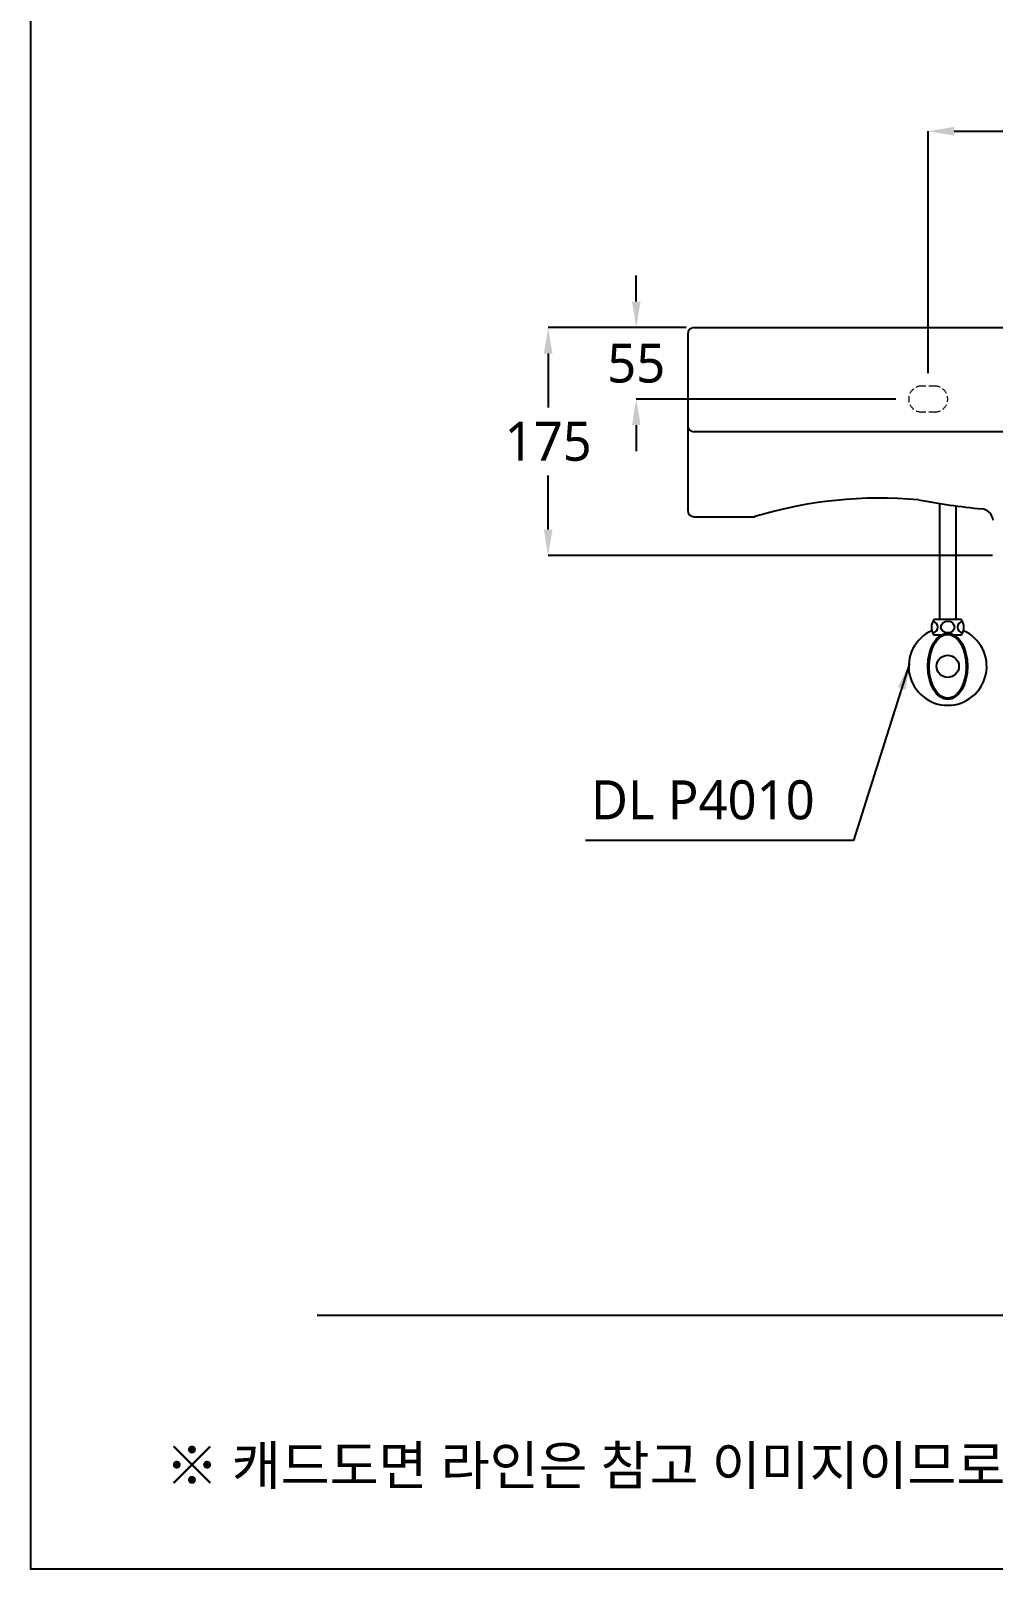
# Model space of a CAD drawing. Extents: x -565 to 2535, y -5076 to -2709.
# Drawn here: x -565 to 175, y -5076 to -3892 of the extents above; entities that cross this region are included whole.
import ezdxf

# ---------------------------------------------------------------- set-up
doc = ezdxf.new("R2010")
doc.units = 0
doc.header["$LTSCALE"] = 6
doc.header["$MEASUREMENT"] = 0
doc.linetypes.add('CENTER', pattern=[2, 1.25, -0.25, 0.25, -0.25])
doc.linetypes.add('HIDDEN', pattern=[0.375, 0.25, -0.125])
doc.layers.get('0').update_dxf_attribs({"linetype": 'CONTINUOUS'})
doc.layers.get('DEFPOINTS').update_dxf_attribs({"linetype": 'CONTINUOUS'})
for name, color, linetype in [('1', 1, 'CENTER'), ('5', 1, 'CONTINUOUS'), ('S', 7, 'CONTINUOUS')]:
    doc.layers.add(name, color=color, linetype=linetype)
doc.styles.add('GHS', font='txt.shx', dxfattribs={"bigfont": 'ghs.shx'})
doc.styles.add('ROMANS', font='NanumGothic.ttf', dxfattribs={"height": 2.3})
doc.styles.get("Standard").update_dxf_attribs({"font": 'NanumGothic.ttf'})
doc.dimstyles.new('AM_ANSI', dxfattribs={"dimtxt": 0.12, "dimasz": 0.12, "dimexe": 0.1, "dimexo": 0.05, "dimgap": 0.06, "dimtad": 0, "dimtih": 1, "dimtoh": 1, "dimdec": 4, "dimzin": 7, "dimdsep": 46, "dimtxsty": 'Standard', "dimcen": 0, "dimclrd": 256, "dimclre": 256, "dimclrt": 2, "dimadec": 0, "dimazin": 2, "dimtp": 0.1, "dimtm": 0.1, "dimtfac": 0.71, "dimtdec": 4, "dimtofl": 0, "dimtmove": 0, "dimatfit": 3, "dimfxl": 0, "dimtolj": 1, "dimtzin": 7, "dimlwd": -1, "dimlwe": -1, "dimarcsym": 0})
doc.dimstyles.get("Standard").update_dxf_attribs({"dimtxt": 2.3, "dimasz": 2.1, "dimexe": 1, "dimexo": 0, "dimgap": 1, "dimtad": 0, "dimzin": 0, "dimdsep": 46, "dimtxsty": 'ROMANS', "dimcen": -1, "dimclrd": 33, "dimclre": 33, "dimclrt": 2, "dimaunit": 1, "dimadec": 0, "dimazin": 0, "dimtfac": 1, "dimtix": 1, "dimtofl": 0, "dimtmove": 2, "dimatfit": 3, "dimfxl": 0, "dimtolj": 1, "dimtzin": 0, "dimarcsym": 0})

# ---------------------------------------------------------------- blocks, each defined once
blk = doc.blocks.new('*D56')
at = {"layer": 'DEFPOINTS', "color": 0}
for p in [(305.1, -3969.6), (125.1, -4165.6), (305.1, -4165.6)]:
    blk.add_point(p, dxfattribs=at)
at = {"layer": 'S', "color": 3, "linetype": 'ByBlock'}
for p, q in [((125.1, -4155.6), (125.1, -3969.5)), ((145.1, -3969.6), (285.1, -3969.6)), ((305.1, -4155.6), (305.1, -3969.5))]:
    blk.add_line(p, q, dxfattribs=at)
at = {"layer": 'S', "color": 3}
for points in [[(145.1, -3966.2), (145.1, -3972.9), (125.1, -3969.6)], [(285.1, -3966.2), (285.1, -3972.9), (305.1, -3969.6)]]:
    blk.add_solid(points, dxfattribs=at)
at = {"layer": 'S', "color": 2, "insert": (215.1, -3943.2), "char_height": 30, "attachment_point": 5}
blk.add_mtext('\\A1;180', dxfattribs=at)
blk = doc.blocks.new('*D57')
at = {"layer": 'DEFPOINTS', "color": 0}
for p in [(-51.2, -4120.6), (-99.5, -4175.6), (110.1, -4175.6)]:
    blk.add_point(p, dxfattribs=at)
at = {"layer": 'S', "color": 3, "linetype": 'ByBlock'}
for p, q in [((-99.5, -4100.6), (-99.5, -4080.6)), ((-61.2, -4120.6), (-99.6, -4120.6)), ((100.1, -4175.6), (-99.6, -4175.6)), ((-99.5, -4195.6), (-99.5, -4215.6))]:
    blk.add_line(p, q, dxfattribs=at)
at = {"layer": 'S', "color": 3}
for points in [[(-102.8, -4100.6), (-96.2, -4100.6), (-99.5, -4120.6)], [(-102.8, -4195.6), (-96.2, -4195.6), (-99.5, -4175.6)]]:
    blk.add_solid(points, dxfattribs=at)
at = {"layer": 'S', "color": 2, "insert": (-99.5, -4148.1), "char_height": 30, "attachment_point": 5}
blk.add_mtext('\\A1;55', dxfattribs=at)
blk = doc.blocks.new('*D58')
at = {"layer": 'DEFPOINTS', "color": 0}
for p in [(-54.9, -4120.6), (-167.3, -4296), (184.5, -4296)]:
    blk.add_point(p, dxfattribs=at)
at = {"layer": 'S', "color": 3, "linetype": 'ByBlock'}
for p, q in [((-64.9, -4120.6), (-167.4, -4120.6)), ((-167.3, -4140.6), (-167.3, -4182.1)), ((-167.3, -4276), (-167.3, -4234.5)), ((174.5, -4296), (-167.4, -4296))]:
    blk.add_line(p, q, dxfattribs=at)
at = {"layer": 'S', "color": 3}
for points in [[(-170.6, -4140.6), (-164, -4140.6), (-167.3, -4120.6)], [(-170.6, -4276), (-164, -4276), (-167.3, -4296)]]:
    blk.add_solid(points, dxfattribs=at)
at = {"layer": 'S', "color": 2, "insert": (-167.3, -4208.3), "char_height": 30, "attachment_point": 5}
blk.add_mtext('\\A1;175', dxfattribs=at)

msp = doc.modelspace()

# ---------------------------------------------------------------- linework, layer by layer
at = {"color": 7}
for p, q in [((-59.9, -4120.6), (-59.9, -4120.6)), ((-59.9, -4125.6), (-59.9, -4261.1)), ((-54.9, -4120.6), (-47.4, -4120.6)), ((-54.9, -4120.6), (215.1, -4120.6)), ((-47.4, -4120.6), (-14.9, -4120.6)), ((-14.9, -4120.6), (215.1, -4120.6)), ((-54.9, -4266.1), (-8.1, -4266.1))]:
    msp.add_line(p, q, dxfattribs=at)
at = {"color": 7, "linetype": 'HIDDEN', "lineweight": 0, "ltscale": 3}
for p, q in [((130.1, -4165.6), (120.1, -4165.6)), ((130.1, -4185.6), (120.1, -4185.6))]:
    msp.add_line(p, q, dxfattribs=at)
at = {"color": 4, "linetype": 'ByBlock'}
for p, q in [((133.7, -4255.9), (133.7, -4345.2)), ((146.4, -4257.8), (146.4, -4345.2)), ((146.4, -4345.2), (129.6, -4345.2)), ((150.6, -4345.2), (146.4, -4345.2)), ((134.9, -4357.2), (129.6, -4357.2)), ((150.6, -4357.2), (145.2, -4357.2))]:
    msp.add_line(p, q, dxfattribs=at)
at = {"color": 1}
msp.add_line((836.6, -4880.6), (-345, -4880.6), dxfattribs=at)
at = {"color": 4, "linetype": 'ByBlock'}
msp.add_circle((140.1, -4381.2), 8.62, dxfattribs=at)
at = {"color": 7}
for centre, start, end in [((-54.9, -4125.6), 90, 180), ((-54.9, -4261.1), 180, 270)]:
    msp.add_arc(centre, 5, start, end, dxfattribs=at)
at = {"color": 7, "linetype": 'HIDDEN', "lineweight": 0, "ltscale": 3}
for centre, start, end in [((120.1, -4175.6), 90, 270), ((130.1, -4175.6), 270, 90)]:
    msp.add_arc(centre, 10, start, end, dxfattribs=at)
msp.add_arc((165.2, -4270), 10, 6.6755, 84.0795)
at = {"color": 4, "linetype": 'ByBlock'}
for centre, radius, start, end in [((140.1, -4381.2), 30, 113.9173, 66.0827), ((137.6, -4351.2), 10, 143.1301, 216.8699), ((142.6, -4351.2), 10, 323.1301, 36.8699)]:
    msp.add_arc(centre, radius, start, end, dxfattribs=at)
for centre, start_param, end_param in [((127.3, -4351), 1.800504, 4.443058), ((152.8, -4351), -1.317473, 1.357378)]:
    msp.add_ellipse(centre, major_axis=(-5.23, 0), ratio=0.866391, start_param=start_param, end_param=end_param, dxfattribs=at)
for centre, major_axis, ratio in [((140.1, -4351), (5.23, 0), 0.866391), ((140.1, -4381.2), (0, 25.5), 0.596529)]:
    msp.add_ellipse(centre, major_axis=major_axis, ratio=ratio, dxfattribs=at)
msp.add_open_spline([(140.1, -4356.7), (138, -4356.7), (135.9, -4357.5), (132, -4360.8), (130.2, -4363.2), (127.5, -4369.2), (126.6, -4372.8), (125.7, -4380.3), (125.8, -4384.3), (127, -4391.6), (128.2, -4395), (131.2, -4400.6), (133.1, -4402.8), (137.1, -4405.4), (139.2, -4405.9), (143.3, -4405.3), (145.4, -4404.2), (149.2, -4400.4), (150.8, -4397.7), (153.2, -4391.2), (154, -4387.5), (154.4, -4379.9), (154.1, -4376), (152.5, -4368.9), (151.2, -4365.6), (148, -4360.5), (146, -4358.7), (142.7, -4357), (141.4, -4356.7), (140.1, -4356.7)], degree=3, knots=[0, 0, 0, 0, 0.46111, 0.46111, 0.922219, 0.922219, 1.383329, 1.383329, 1.844439, 1.844439, 2.305549, 2.305549, 2.766658, 2.766658, 3.227768, 3.227768, 3.688878, 3.688878, 4.149988, 4.149988, 4.611097, 4.611097, 5.072207, 5.072207, 5.533317, 5.533317, 5.994427, 5.994427, 6.283185, 6.283185, 6.283185, 6.283185], dxfattribs=at)
at = {"layer": '1', "color": 7, "linetype": 'Continuous'}
for p, q in [((-59.9, -4120.6), (-59.9, -4120.6)), ((-59.9, -4120.6), (-59.9, -4120.6)), ((-54.9, -4266.1), (-8.1, -4266.1))]:
    msp.add_line(p, q, dxfattribs=at)
at = {"layer": '5', "color": 212}
msp.add_lwpolyline([(-565.4, -2708.8), (2534.6, -2708.8), (2534.6, -5075.8), (-565.4, -5075.8)], close=True, dxfattribs=at)
at = {"layer": 'S', "color": 7}
msp.add_line((485.1, -4200.8), (-54.9, -4200.8), dxfattribs=at)
for centre, radius, start, end in [((-54.9, -4195.8), 5, 180.0012, 270), ((221.7, -3695.9), 566.9, 259.4212, 264.389), ((165.2, -4270), 10, 6.6755, 84.0795)]:
    msp.add_arc(centre, radius, start, end, dxfattribs=at)
at = {"layer": 'S', "color": 7, "ltscale": 5}
msp.add_arc((88, -4583.4), 331.6, 84.8873, 106.8608, dxfattribs=at)

# ---------------------------------------------------------------- texts
at = {"color": 2, "insert": (-134.4, -4468.9), "char_height": 30, "attachment_point": 1, "style": 'GHS'}
msp.add_mtext_dynamic_manual_height_columns('{\\fNanumGothic|b0|i0|c129|p50;DL P4010}', width=200.934, gutter_width=13.5, heights=[0], dxfattribs=at)
at = {"insert": (-461.8, -4980.9), "char_height": 30, "width": 1933.731, "attachment_point": 1, "style": 'GHS'}
msp.add_mtext('{\\fNanumGothic|b0|i0|c129|p50;※ 캐드도면 라인은 참고 이미지이므로 실물과 비교 시 직선이 아닐 수 있습니다.}', dxfattribs=at)

# ---------------------------------------------------------------- dimensions: what is measured, and where the dimension line sits
at = {"layer": 'S'}
dim = msp.add_linear_dim(base=(305.1, -3969.6), p1=(125.1, -4165.6), p2=(305.1, -4165.6), dimstyle='AM_ANSI', override={"dimtxt": 30, "dimasz": 20, "dimexo": 10, "dimgap": 10, "dimtad": 1, "dimtih": 0, "dimtoh": 0, "dimdec": 0, "dimclrd": 3, "dimclre": 3}, dxfattribs=at)
dim.commit()
dim.dimension.update_dxf_attribs({"geometry": '*D56', "text_midpoint": (215.1, -3969.6), "dimtype": 160})
for base, p1, p2, picture, middle in [((-99.5, -4175.6), (-51.2, -4120.6), (110.1, -4175.6), '*D57', (-99.5, -4148.1)), ((-167.3, -4296), (-54.9, -4120.6), (184.5, -4296), '*D58', (-167.3, -4208.3))]:
    dim = msp.add_linear_dim(base=base, p1=p1, p2=p2, angle=90, dimstyle='AM_ANSI', override={"dimtxt": 30, "dimasz": 20, "dimexo": 10, "dimgap": 10, "dimtad": 1, "dimdec": 0, "dimclrd": 3, "dimclre": 3, "dimtdec": 0}, dxfattribs=at)
    dim.commit()
    dim.dimension.update_dxf_attribs({"geometry": picture, "text_midpoint": middle, "dimtype": 160})

# ---------------------------------------------------------------- leaders
msp.add_leader([(110.8, -4379.1), (67.5, -4515.2), (-138.6, -4515.2)], dimstyle='Standard', override={"dimtxt": 25, "dimasz": 20, "dimexe": 10, "dimexo": 8, "dimgap": 10, "dimtad": 0, "dimdec": 4, "dimlfac": 1, "dimzin": 8, "dimclrd": 3, "dimclre": 3, "dimtdec": 4, "dimarcsym": 1})

doc.saveas('drawing.dxf')
